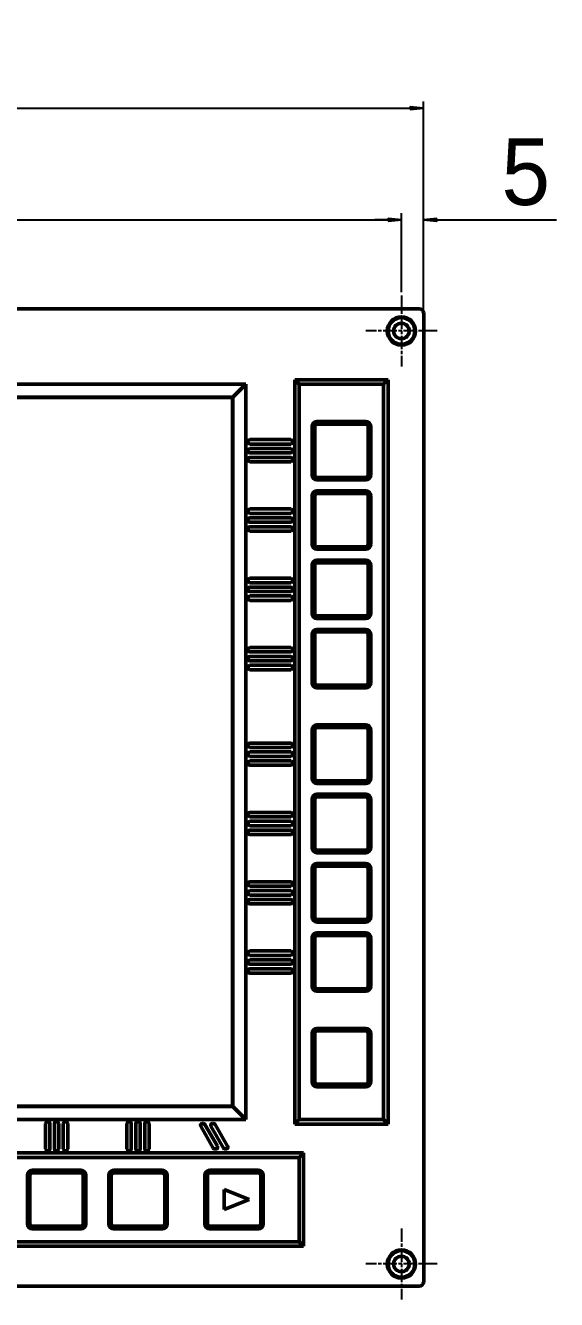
# Model space of a CAD drawing. Header units: millimetres. Extents: x 3233 to 5433, y 589 to 1940.
# Drawn here: x 3611.8 to 3731.2, y 1205.2 to 1491.9 of the extents above; entities that cross this region are included whole.
import ezdxf

# ---------------------------------------------------------------- set-up
doc = ezdxf.new("R2010")
doc.units = ezdxf.units.MM
doc.header["$LTSCALE"] = 1.8
doc.linetypes.add('CHAIN', pattern=[0.3543, 0.2362, -0.0295, 0.0591, -0.0295])
for name, color, linetype, lineweight in [('외형선(ISO)', 7, 'Continuous', 50), ('중심 표식(ISO)', 7, 'Continuous', 25), ('치수(ISO)', 7, 'Continuous', 25)]:
    doc.layers.add(name, color=color, linetype=linetype, lineweight=lineweight)
doc.styles.add('레이블 문자 (JIS)', font='')
doc.styles.get('레이블 문자 (JIS)').set_extended_font_data('Gulim')
doc.dimstyles.new('복사 대상기본값 (JIS)', dxfattribs={"dimscale": 1.5, "dimtxt": 3, "dimasz": 2, "dimexe": 1, "dimexo": 0.5, "dimgap": 0.8, "dimtad": 1, "dimdsep": 46, "dimtxsty": '레이블 문자 (JIS)', "dimblk": 'Filled-1', "dimcen": 0.09, "dimdle": 10, "dimclrd": 256, "dimclre": 256, "dimclrt": 256, "dimazin": 2, "dimtfac": 0.666667, "dimtmove": 0, "dimatfit": 3, "dimldrblk": 'OPEN', "dimfxl": 1, "dimtolj": 1, "dimtzin": 0, "dimlwd": -1, "dimlwe": -1, "dimarcsym": 0})

# ---------------------------------------------------------------- blocks, each defined once
blk = doc.blocks.new('Filled-1')
at = {"color": 0}
for p, q in [((0, 0), (-1, 0.1)), ((-1, 0.1), (-1, -0.1)), ((-1, 0), (0, 0)), ((-1, -0.1), (0, 0))]:
    blk.add_line(p, q, dxfattribs=at)
at = {"color": 0, "flags": 128}
blk.add_lwpolyline([(-1, -0.1), (0, 0), (-1, 0.1), (-1, -0.1)], dxfattribs=at)
at = {"color": 0}
blk.add_solid([(-1, -0.1), (0, 0), (-1, 0.1), (-1, -0.1)], dxfattribs=at)
blk = doc.blocks.new('*D366')
at = {"layer": 'Defpoints', "color": 0}
for p in [(3696.35, 1448.17), (3416.35, 1431.17), (3696.35, 1431.17)]:
    blk.add_point(p, dxfattribs=at)
at = {"layer": '치수(ISO)'}
for p, q in [((3416.35, 1431.92), (3416.35, 1449.67)), ((3419.35, 1448.17), (3693.35, 1448.17)), ((3696.35, 1431.92), (3696.35, 1449.67))]:
    blk.add_line(p, q, dxfattribs=at)
at = {"layer": '치수(ISO)', "linetype": 'ByBlock', "xscale": 3, "yscale": 3, "zscale": 3, "rotation": 180}
blk.add_blockref('Filled-1', (3416.35, 1448.17), dxfattribs=at)
at = {"layer": '치수(ISO)', "linetype": 'ByBlock', "xscale": 3, "yscale": 3, "zscale": 3}
blk.add_blockref('Filled-1', (3696.35, 1448.17), dxfattribs=at)
at = {"layer": '치수(ISO)', "insert": (3539.98, 1466.54), "char_height": 15, "attachment_point": 1, "style": '레이블 문자 (JIS)'}
blk.add_mtext('\\A1;280', dxfattribs=at)
blk = doc.blocks.new('_Open')
at = {"color": 0, "linetype": 'ByBlock', "lineweight": -2}
for p, q in [((-1, 0.167), (0, 0)), ((-1, -0.167), (0, 0)), ((0, 0), (-1, 0))]:
    blk.add_line(p, q, dxfattribs=at)
blk = doc.blocks.new('*D367')
at = {"layer": 'Defpoints', "color": 0}
for p in [(3701.35, 1473.33), (3411.35, 1427.17), (3701.35, 1427.17)]:
    blk.add_point(p, dxfattribs=at)
at = {"layer": '치수(ISO)'}
for p, q in [((3411.35, 1427.92), (3411.35, 1474.83)), ((3701.35, 1427.92), (3701.35, 1474.83)), ((3414.35, 1473.33), (3698.35, 1473.33))]:
    blk.add_line(p, q, dxfattribs=at)
at = {"layer": '치수(ISO)', "linetype": 'ByBlock', "xscale": 3, "yscale": 3, "zscale": 3, "rotation": 180}
blk.add_blockref('Filled-1', (3411.35, 1473.33), dxfattribs=at)
at = {"layer": '치수(ISO)', "linetype": 'ByBlock', "xscale": 3, "yscale": 3, "zscale": 3}
blk.add_blockref('Filled-1', (3701.35, 1473.33), dxfattribs=at)
at = {"layer": '치수(ISO)', "insert": (3539.98, 1491.71), "char_height": 15, "attachment_point": 1, "style": '레이블 문자 (JIS)'}
blk.add_mtext('\\A1;\\A1;290', dxfattribs=at)
blk = doc.blocks.new('*D370')
at = {"layer": 'Defpoints', "color": 0}
for p in [(3701.35, 1448.17), (3696.35, 1431.17), (3701.35, 1427.17)]:
    blk.add_point(p, dxfattribs=at)
at = {"layer": '치수(ISO)'}
for p, q in [((3693.35, 1448.17), (3690.35, 1448.17)), ((3696.35, 1431.92), (3696.35, 1449.67)), ((3701.35, 1427.92), (3701.35, 1449.67)), ((3704.35, 1448.17), (3731.23, 1448.17))]:
    blk.add_line(p, q, dxfattribs=at)
at = {"layer": '치수(ISO)', "linetype": 'ByBlock', "xscale": 3, "yscale": 3, "zscale": 3}
blk.add_blockref('Filled-1', (3696.35, 1448.17), dxfattribs=at)
at = {"layer": '치수(ISO)', "linetype": 'ByBlock', "xscale": 3, "yscale": 3, "zscale": 3, "rotation": 180}
blk.add_blockref('Filled-1', (3701.35, 1448.17), dxfattribs=at)
at = {"layer": '치수(ISO)', "insert": (3718.86, 1466.52), "char_height": 15, "attachment_point": 1, "style": '레이블 문자 (JIS)'}
blk.add_mtext('\\A1;5', dxfattribs=at)

msp = doc.modelspace()

# ---------------------------------------------------------------- linework, layer by layer
at = {"layer": '외형선(ISO)'}
for p, q in [((3700.355, 1428.165), (3412.354, 1428.165)), ((3701.354, 1209.165), (3701.354, 1427.165)), ((3661.354, 1411.165), (3443.354, 1411.165)), ((3661.354, 1411.165), (3658.442, 1408.253)), ((3661.354, 1245.665), (3661.354, 1411.165)), ((3673.354, 1411.165), (3672.354, 1412.165)), ((3672.354, 1244.665), (3672.354, 1412.165)), ((3672.354, 1412.165), (3693.354, 1412.165)), ((3673.354, 1245.665), (3673.354, 1411.165)), ((3673.354, 1411.165), (3692.354, 1411.165)), ((3692.354, 1411.165), (3693.354, 1412.165)), ((3692.354, 1411.165), (3692.354, 1245.665)), ((3693.354, 1244.665), (3693.354, 1412.165)), ((3446.267, 1408.253), (3658.442, 1408.253)), ((3446.354, 1408.165), (3658.354, 1408.165)), ((3658.442, 1408.253), (3658.354, 1408.165)), ((3658.354, 1408.165), (3658.354, 1248.665)), ((3658.442, 1408.253), (3658.442, 1248.577)), ((3688.354, 1402.794), (3677.354, 1402.794)), ((3688.354, 1402.715), (3677.354, 1402.715)), ((3676.276, 1401.715), (3676.276, 1390.715)), ((3676.354, 1401.715), (3676.354, 1390.715)), ((3676.854, 1401.715), (3676.854, 1390.715)), ((3688.354, 1402.215), (3677.354, 1402.215)), ((3688.854, 1390.715), (3688.854, 1401.715)), ((3689.354, 1390.715), (3689.354, 1401.715)), ((3689.433, 1390.715), (3689.433, 1401.715)), ((3661.854, 1398.115), (3661.854, 1398.315)), ((3662.254, 1398.715), (3671.454, 1398.715)), ((3671.454, 1397.715), (3662.254, 1397.715)), ((3662.254, 1396.715), (3671.454, 1396.715)), ((3671.854, 1398.315), (3671.854, 1398.115)), ((3661.854, 1396.115), (3661.854, 1396.315)), ((3661.854, 1394.115), (3661.854, 1394.315)), ((3671.454, 1395.715), (3662.254, 1395.715)), ((3662.254, 1394.715), (3671.454, 1394.715)), ((3671.454, 1393.715), (3662.254, 1393.715)), ((3671.854, 1396.315), (3671.854, 1396.115)), ((3671.854, 1394.315), (3671.854, 1394.115)), ((3677.354, 1390.215), (3688.354, 1390.215)), ((3677.354, 1389.715), (3688.354, 1389.715)), ((3677.354, 1389.636), (3688.354, 1389.636)), ((3676.276, 1386.115), (3676.276, 1375.115)), ((3676.354, 1386.115), (3676.354, 1375.115)), ((3676.854, 1386.115), (3676.854, 1375.115)), ((3688.354, 1387.194), (3677.354, 1387.194)), ((3688.354, 1387.115), (3677.354, 1387.115)), ((3688.354, 1386.615), (3677.354, 1386.615)), ((3688.854, 1375.115), (3688.854, 1386.115)), ((3689.354, 1375.115), (3689.354, 1386.115)), ((3689.433, 1375.115), (3689.433, 1386.115)), ((3661.854, 1382.515), (3661.854, 1382.715)), ((3662.254, 1383.115), (3671.454, 1383.115)), ((3671.854, 1382.715), (3671.854, 1382.515)), ((3661.854, 1380.515), (3661.854, 1380.715)), ((3671.454, 1382.115), (3662.254, 1382.115)), ((3662.254, 1381.115), (3671.454, 1381.115)), ((3671.454, 1380.115), (3662.254, 1380.115)), ((3671.854, 1380.715), (3671.854, 1380.515)), ((3661.854, 1378.515), (3661.854, 1378.715)), ((3662.254, 1379.115), (3671.454, 1379.115)), ((3671.454, 1378.115), (3662.254, 1378.115)), ((3671.854, 1378.715), (3671.854, 1378.515)), ((3677.354, 1374.615), (3688.354, 1374.615)), ((3677.354, 1374.115), (3688.354, 1374.115)), ((3677.354, 1374.036), (3688.354, 1374.036)), ((3688.354, 1371.594), (3677.354, 1371.594)), ((3688.354, 1371.515), (3677.354, 1371.515)), ((3688.354, 1371.015), (3677.354, 1371.015)), ((3676.276, 1370.515), (3676.276, 1359.515)), ((3676.354, 1370.515), (3676.354, 1359.515)), ((3676.854, 1370.515), (3676.854, 1359.515)), ((3688.854, 1359.515), (3688.854, 1370.515)), ((3689.354, 1359.515), (3689.354, 1370.515)), ((3689.433, 1359.515), (3689.433, 1370.515)), ((3661.854, 1366.915), (3661.854, 1367.115)), ((3661.854, 1364.915), (3661.854, 1365.115)), ((3662.254, 1367.515), (3671.454, 1367.515)), ((3671.454, 1366.515), (3662.254, 1366.515)), ((3662.254, 1365.515), (3671.454, 1365.515)), ((3671.854, 1367.115), (3671.854, 1366.915)), ((3671.854, 1365.115), (3671.854, 1364.915)), ((3661.854, 1362.915), (3661.854, 1363.115)), ((3671.454, 1364.515), (3662.254, 1364.515)), ((3662.254, 1363.515), (3671.454, 1363.515)), ((3671.454, 1362.515), (3662.254, 1362.515)), ((3671.854, 1363.115), (3671.854, 1362.915)), ((3677.354, 1359.015), (3688.354, 1359.015)), ((3677.354, 1358.515), (3688.354, 1358.515)), ((3677.354, 1358.436), (3688.354, 1358.436)), ((3676.276, 1354.915), (3676.276, 1343.915)), ((3676.354, 1354.915), (3676.354, 1343.915)), ((3676.854, 1354.915), (3676.854, 1343.915)), ((3688.354, 1355.994), (3677.354, 1355.994)), ((3688.354, 1355.915), (3677.354, 1355.915)), ((3688.354, 1355.415), (3677.354, 1355.415)), ((3688.854, 1343.915), (3688.854, 1354.915)), ((3689.354, 1343.915), (3689.354, 1354.915)), ((3689.433, 1343.915), (3689.433, 1354.915)), ((3661.854, 1351.315), (3661.854, 1351.515)), ((3662.254, 1351.915), (3671.454, 1351.915)), ((3671.454, 1350.915), (3662.254, 1350.915)), ((3671.854, 1351.515), (3671.854, 1351.315)), ((3661.854, 1349.315), (3661.854, 1349.515)), ((3662.254, 1349.915), (3671.454, 1349.915)), ((3671.454, 1348.915), (3662.254, 1348.915)), ((3662.254, 1347.915), (3671.454, 1347.915)), ((3671.854, 1349.515), (3671.854, 1349.315)), ((3661.854, 1347.315), (3661.854, 1347.515)), ((3671.454, 1346.915), (3662.254, 1346.915)), ((3671.854, 1347.515), (3671.854, 1347.315)), ((3677.354, 1343.415), (3688.354, 1343.415)), ((3677.354, 1342.915), (3688.354, 1342.915)), ((3677.354, 1342.836), (3688.354, 1342.836)), ((3688.354, 1334.494), (3677.354, 1334.494)), ((3688.354, 1334.415), (3677.354, 1334.415)), ((3688.354, 1333.915), (3677.354, 1333.915)), ((3676.276, 1333.415), (3676.276, 1322.415)), ((3676.354, 1333.415), (3676.354, 1322.415)), ((3676.854, 1333.415), (3676.854, 1322.415)), ((3688.854, 1322.415), (3688.854, 1333.415)), ((3689.354, 1322.415), (3689.354, 1333.415)), ((3689.433, 1322.415), (3689.433, 1333.415)), ((3661.854, 1329.815), (3661.854, 1330.015)), ((3661.854, 1327.815), (3661.854, 1328.015)), ((3662.254, 1330.415), (3671.454, 1330.415)), ((3671.454, 1329.415), (3662.254, 1329.415)), ((3662.254, 1328.415), (3671.454, 1328.415)), ((3671.854, 1330.015), (3671.854, 1329.815)), ((3671.854, 1328.015), (3671.854, 1327.815)), ((3661.854, 1325.815), (3661.854, 1326.015)), ((3671.454, 1327.415), (3662.254, 1327.415)), ((3662.254, 1326.415), (3671.454, 1326.415)), ((3671.454, 1325.415), (3662.254, 1325.415)), ((3671.854, 1326.015), (3671.854, 1325.815)), ((3677.354, 1321.915), (3688.354, 1321.915)), ((3677.354, 1321.415), (3688.354, 1321.415)), ((3677.354, 1321.336), (3688.354, 1321.336)), ((3676.276, 1317.815), (3676.276, 1306.815)), ((3676.354, 1317.815), (3676.354, 1306.815)), ((3676.854, 1317.815), (3676.854, 1306.815)), ((3688.354, 1318.894), (3677.354, 1318.894)), ((3688.354, 1318.815), (3677.354, 1318.815)), ((3688.354, 1318.315), (3677.354, 1318.315)), ((3688.854, 1306.815), (3688.854, 1317.815)), ((3689.354, 1306.815), (3689.354, 1317.815)), ((3689.433, 1306.815), (3689.433, 1317.815)), ((3661.854, 1314.215), (3661.854, 1314.415)), ((3662.254, 1314.815), (3671.454, 1314.815)), ((3671.454, 1313.815), (3662.254, 1313.815)), ((3671.854, 1314.415), (3671.854, 1314.215)), ((3661.854, 1312.215), (3661.854, 1312.415)), ((3662.254, 1312.815), (3671.454, 1312.815)), ((3671.454, 1311.815), (3662.254, 1311.815)), ((3662.254, 1310.815), (3671.454, 1310.815)), ((3671.854, 1312.415), (3671.854, 1312.215)), ((3661.854, 1310.215), (3661.854, 1310.415)), ((3671.454, 1309.815), (3662.254, 1309.815)), ((3671.854, 1310.415), (3671.854, 1310.215)), ((3677.354, 1306.315), (3688.354, 1306.315)), ((3677.354, 1305.815), (3688.354, 1305.815)), ((3677.354, 1305.736), (3688.354, 1305.736)), ((3676.276, 1302.215), (3676.276, 1291.215)), ((3676.354, 1302.215), (3676.354, 1291.215)), ((3676.854, 1302.215), (3676.854, 1291.215)), ((3688.354, 1303.294), (3677.354, 1303.294)), ((3688.354, 1303.215), (3677.354, 1303.215)), ((3688.354, 1302.715), (3677.354, 1302.715)), ((3688.854, 1291.215), (3688.854, 1302.215)), ((3689.354, 1291.215), (3689.354, 1302.215)), ((3689.433, 1291.215), (3689.433, 1302.215)), ((3662.254, 1299.215), (3671.454, 1299.215)), ((3661.854, 1298.615), (3661.854, 1298.815)), ((3661.854, 1296.615), (3661.854, 1296.815)), ((3671.454, 1298.215), (3662.254, 1298.215)), ((3662.254, 1297.215), (3671.454, 1297.215)), ((3671.454, 1296.215), (3662.254, 1296.215)), ((3671.854, 1298.815), (3671.854, 1298.615)), ((3671.854, 1296.815), (3671.854, 1296.615)), ((3661.854, 1294.615), (3661.854, 1294.815)), ((3662.254, 1295.215), (3671.454, 1295.215)), ((3671.454, 1294.215), (3662.254, 1294.215)), ((3671.854, 1294.815), (3671.854, 1294.615)), ((3677.354, 1290.715), (3688.354, 1290.715)), ((3677.354, 1290.215), (3688.354, 1290.215)), ((3677.354, 1290.136), (3688.354, 1290.136)), ((3688.354, 1287.694), (3677.354, 1287.694)), ((3688.354, 1287.615), (3677.354, 1287.615)), ((3676.276, 1286.615), (3676.276, 1275.615)), ((3676.354, 1286.615), (3676.354, 1275.615)), ((3676.854, 1286.615), (3676.854, 1275.615)), ((3688.354, 1287.115), (3677.354, 1287.115)), ((3688.854, 1275.615), (3688.854, 1286.615)), ((3689.354, 1275.615), (3689.354, 1286.615)), ((3689.433, 1275.615), (3689.433, 1286.615)), ((3661.854, 1283.015), (3661.854, 1283.215)), ((3662.254, 1283.615), (3671.454, 1283.615)), ((3671.454, 1282.615), (3662.254, 1282.615)), ((3671.854, 1283.215), (3671.854, 1283.015)), ((3661.854, 1281.015), (3661.854, 1281.215)), ((3661.854, 1279.015), (3661.854, 1279.215)), ((3662.254, 1281.615), (3671.454, 1281.615)), ((3671.454, 1280.615), (3662.254, 1280.615)), ((3662.254, 1279.615), (3671.454, 1279.615)), ((3671.854, 1281.215), (3671.854, 1281.015)), ((3671.854, 1279.215), (3671.854, 1279.015)), ((3671.454, 1278.615), (3662.254, 1278.615)), ((3677.354, 1275.115), (3688.354, 1275.115)), ((3677.354, 1274.615), (3688.354, 1274.615)), ((3677.354, 1274.536), (3688.354, 1274.536)), ((3676.276, 1265.115), (3676.276, 1254.115)), ((3676.354, 1265.115), (3676.354, 1254.115)), ((3676.854, 1265.115), (3676.854, 1254.115)), ((3688.354, 1266.194), (3677.354, 1266.194)), ((3688.354, 1266.115), (3677.354, 1266.115)), ((3688.354, 1265.615), (3677.354, 1265.615)), ((3688.854, 1254.115), (3688.854, 1265.115)), ((3689.354, 1254.115), (3689.354, 1265.115)), ((3689.433, 1254.115), (3689.433, 1265.115)), ((3677.354, 1253.615), (3688.354, 1253.615)), ((3677.354, 1253.115), (3688.354, 1253.115)), ((3677.354, 1253.036), (3688.354, 1253.036)), ((3658.442, 1248.577), (3446.267, 1248.577)), ((3658.354, 1248.665), (3446.354, 1248.665)), ((3658.442, 1248.577), (3658.354, 1248.665)), ((3658.442, 1248.577), (3661.354, 1245.665)), ((3443.354, 1245.665), (3661.354, 1245.665)), ((3616.304, 1239.065), (3616.304, 1244.765)), ((3616.704, 1245.165), (3616.904, 1245.165)), ((3617.304, 1244.765), (3617.304, 1239.065)), ((3618.304, 1239.065), (3618.304, 1244.765)), ((3618.704, 1245.165), (3618.904, 1245.165)), ((3619.304, 1244.765), (3619.304, 1239.065)), ((3620.304, 1239.065), (3620.304, 1244.765)), ((3620.704, 1245.165), (3620.904, 1245.165)), ((3621.304, 1244.765), (3621.304, 1239.065)), ((3634.604, 1239.065), (3634.604, 1244.765)), ((3635.004, 1245.165), (3635.204, 1245.165)), ((3635.604, 1244.765), (3635.604, 1239.065)), ((3636.604, 1239.065), (3636.604, 1244.765)), ((3637.004, 1245.165), (3637.204, 1245.165)), ((3637.604, 1244.765), (3637.604, 1239.065)), ((3638.604, 1239.065), (3638.604, 1244.765)), ((3639.004, 1245.165), (3639.204, 1245.165)), ((3639.604, 1244.765), (3639.604, 1239.065)), ((3651.545, 1244.765), (3651.776, 1244.765)), ((3652.123, 1244.565), (3654.952, 1239.665)), ((3653.855, 1244.765), (3654.086, 1244.765)), ((3654.432, 1244.565), (3657.261, 1239.665)), ((3673.354, 1245.665), (3672.354, 1244.665)), ((3693.354, 1244.665), (3672.354, 1244.665)), ((3692.354, 1245.665), (3673.354, 1245.665)), ((3692.354, 1245.665), (3693.354, 1244.665)), ((3654.028, 1239.265), (3651.199, 1244.165)), ((3656.337, 1239.265), (3653.508, 1244.165)), ((3654.605, 1239.065), (3654.374, 1239.065)), ((3656.915, 1239.065), (3656.684, 1239.065)), ((3430.954, 1238.165), (3674.354, 1238.165)), ((3431.954, 1237.165), (3673.354, 1237.165)), ((3616.904, 1238.665), (3616.704, 1238.665)), ((3618.904, 1238.665), (3618.704, 1238.665)), ((3620.904, 1238.665), (3620.704, 1238.665)), ((3635.204, 1238.665), (3635.004, 1238.665)), ((3637.204, 1238.665), (3637.004, 1238.665)), ((3639.204, 1238.665), (3639.004, 1238.665)), ((3673.354, 1237.165), (3674.354, 1238.165)), ((3673.354, 1237.165), (3673.354, 1218.165)), ((3674.354, 1238.165), (3674.354, 1217.165)), ((3612.226, 1233.165), (3612.226, 1222.165)), ((3612.304, 1233.165), (3612.304, 1222.165)), ((3612.804, 1233.165), (3612.804, 1222.165)), ((3624.304, 1234.244), (3613.304, 1234.244)), ((3624.304, 1234.165), (3613.304, 1234.165)), ((3624.304, 1233.665), (3613.304, 1233.665)), ((3624.804, 1222.165), (3624.804, 1233.165)), ((3625.304, 1222.165), (3625.304, 1233.165)), ((3625.383, 1222.165), (3625.383, 1233.165)), ((3630.526, 1233.165), (3630.526, 1222.165)), ((3630.604, 1233.165), (3630.604, 1222.165)), ((3631.104, 1233.165), (3631.104, 1222.165)), ((3642.604, 1234.244), (3631.604, 1234.244)), ((3642.604, 1234.165), (3631.604, 1234.165)), ((3642.604, 1233.665), (3631.604, 1233.665)), ((3643.104, 1222.165), (3643.104, 1233.165)), ((3643.604, 1222.165), (3643.604, 1233.165)), ((3643.683, 1222.165), (3643.683, 1233.165)), ((3652.126, 1233.165), (3652.126, 1222.165)), ((3652.204, 1233.165), (3652.204, 1222.165)), ((3652.704, 1233.165), (3652.704, 1222.165)), ((3664.204, 1234.244), (3653.204, 1234.244)), ((3664.204, 1234.165), (3653.204, 1234.165)), ((3664.204, 1233.665), (3653.204, 1233.665)), ((3664.704, 1222.165), (3664.704, 1233.165)), ((3665.204, 1222.165), (3665.204, 1233.165)), ((3665.283, 1222.165), (3665.283, 1233.165)), ((3656.454, 1229.915), (3662.079, 1227.665)), ((3656.454, 1225.415), (3656.454, 1229.915)), ((3662.079, 1227.665), (3656.454, 1225.415)), ((3613.304, 1221.665), (3624.304, 1221.665)), ((3631.604, 1221.665), (3642.604, 1221.665)), ((3653.204, 1221.665), (3664.204, 1221.665)), ((3613.304, 1221.165), (3624.304, 1221.165)), ((3613.304, 1221.086), (3624.304, 1221.086)), ((3631.604, 1221.165), (3642.604, 1221.165)), ((3631.604, 1221.086), (3642.604, 1221.086)), ((3653.204, 1221.165), (3664.204, 1221.165)), ((3653.204, 1221.086), (3664.204, 1221.086)), ((3674.354, 1217.165), (3430.954, 1217.165)), ((3673.354, 1218.165), (3431.954, 1218.165)), ((3673.354, 1218.165), (3674.354, 1217.165)), ((3412.354, 1208.165), (3700.355, 1208.165))]:
    msp.add_line(p, q, dxfattribs=at)
for centre, radius in [((3696.354, 1423.165), 3.175), ((3696.354, 1423.165), 3), ((3696.354, 1423.165), 1.75), ((3696.354, 1213.165), 3.175), ((3696.354, 1213.165), 3), ((3696.354, 1213.165), 1.75)]:
    msp.add_circle(centre, radius, dxfattribs=at)
for centre, radius, start, end in [((3677.354, 1401.715), 1.079, 90, 180), ((3677.354, 1401.715), 1, 90, 180), ((3688.354, 1401.715), 1.079, 0, 90), ((3688.354, 1401.715), 1, 0, 90), ((3677.354, 1401.715), 0.5, 90, 180), ((3688.354, 1401.715), 0.5, 0, 90), ((3662.254, 1398.315), 0.4, 90, 180), ((3662.254, 1398.115), 0.4, 180, 270), ((3662.254, 1396.315), 0.4, 90, 180), ((3671.454, 1398.315), 0.4, 0, 90), ((3671.454, 1398.115), 0.4, 270, 0), ((3671.454, 1396.315), 0.4, 0, 90), ((3662.254, 1396.115), 0.4, 180, 270), ((3662.254, 1394.315), 0.4, 90, 180), ((3662.254, 1394.115), 0.4, 180, 270), ((3671.454, 1396.115), 0.4, 270, 0), ((3671.454, 1394.315), 0.4, 0, 90), ((3671.454, 1394.115), 0.4, 270, 0), ((3677.354, 1390.715), 1.079, 180, 270), ((3677.354, 1390.715), 1, 180, 270), ((3677.354, 1390.715), 0.5, 180, 270), ((3688.354, 1390.715), 1.079, 270, 0), ((3688.354, 1390.715), 1, 270, 0), ((3688.354, 1390.715), 0.5, 270, 0), ((3677.354, 1386.115), 1.079, 90, 180), ((3677.354, 1386.115), 1, 90, 180), ((3677.354, 1386.115), 0.5, 90, 180), ((3688.354, 1386.115), 1.079, 0, 90), ((3688.354, 1386.115), 1, 0, 90), ((3688.354, 1386.115), 0.5, 0, 90), ((3662.254, 1382.715), 0.4, 90, 180), ((3662.254, 1382.515), 0.4, 180, 270), ((3671.454, 1382.715), 0.4, 0, 90), ((3671.454, 1382.515), 0.4, 270, 0), ((3662.254, 1380.715), 0.4, 90, 180), ((3662.254, 1380.515), 0.4, 180, 270), ((3671.454, 1380.715), 0.4, 0, 90), ((3671.454, 1380.515), 0.4, 270, 0), ((3662.254, 1378.715), 0.4, 90, 180), ((3662.254, 1378.515), 0.4, 180, 270), ((3671.454, 1378.715), 0.4, 0, 90), ((3671.454, 1378.515), 0.4, 270, 0), ((3677.354, 1375.115), 1.079, 180, 270), ((3677.354, 1375.115), 1, 180, 270), ((3677.354, 1375.115), 0.5, 180, 270), ((3688.354, 1375.115), 1.079, 270, 0), ((3688.354, 1375.115), 1, 270, 0), ((3688.354, 1375.115), 0.5, 270, 0), ((3677.354, 1370.515), 1.079, 90, 180), ((3677.354, 1370.515), 1, 90, 180), ((3677.354, 1370.515), 0.5, 90, 180), ((3688.354, 1370.515), 1.079, 0, 90), ((3688.354, 1370.515), 1, 0, 90), ((3688.354, 1370.515), 0.5, 0, 90), ((3662.254, 1367.115), 0.4, 90, 180), ((3662.254, 1366.915), 0.4, 180, 270), ((3662.254, 1365.115), 0.4, 90, 180), ((3671.454, 1367.115), 0.4, 0, 90), ((3671.454, 1366.915), 0.4, 270, 0), ((3671.454, 1365.115), 0.4, 0, 90), ((3662.254, 1364.915), 0.4, 180, 270), ((3662.254, 1363.115), 0.4, 90, 180), ((3662.254, 1362.915), 0.4, 180, 270), ((3671.454, 1364.915), 0.4, 270, 0), ((3671.454, 1363.115), 0.4, 0, 90), ((3671.454, 1362.915), 0.4, 270, 0), ((3677.354, 1359.515), 1.079, 180, 270), ((3677.354, 1359.515), 1, 180, 270), ((3677.354, 1359.515), 0.5, 180, 270), ((3688.354, 1359.515), 1.079, 270, 0), ((3688.354, 1359.515), 1, 270, 0), ((3688.354, 1359.515), 0.5, 270, 0), ((3677.354, 1354.915), 1.079, 90, 180), ((3677.354, 1354.915), 1, 90, 180), ((3677.354, 1354.915), 0.5, 90, 180), ((3688.354, 1354.915), 1.079, 0, 90), ((3688.354, 1354.915), 1, 0, 90), ((3688.354, 1354.915), 0.5, 0, 90), ((3662.254, 1351.515), 0.4, 90, 180), ((3662.254, 1351.315), 0.4, 180, 270), ((3671.454, 1351.515), 0.4, 0, 90), ((3671.454, 1351.315), 0.4, 270, 0), ((3662.254, 1349.515), 0.4, 90, 180), ((3662.254, 1349.315), 0.4, 180, 270), ((3662.254, 1347.515), 0.4, 90, 180), ((3671.454, 1349.515), 0.4, 0, 90), ((3671.454, 1349.315), 0.4, 270, 0), ((3671.454, 1347.515), 0.4, 0, 90), ((3662.254, 1347.315), 0.4, 180, 270), ((3671.454, 1347.315), 0.4, 270, 0), ((3677.354, 1343.915), 1.079, 180, 270), ((3677.354, 1343.915), 1, 180, 270), ((3677.354, 1343.915), 0.5, 180, 270), ((3688.354, 1343.915), 1.079, 270, 0), ((3688.354, 1343.915), 1, 270, 0), ((3688.354, 1343.915), 0.5, 270, 0), ((3677.354, 1333.415), 1.079, 90, 180), ((3677.354, 1333.415), 1, 90, 180), ((3677.354, 1333.415), 0.5, 90, 180), ((3688.354, 1333.415), 1.079, 0, 90), ((3688.354, 1333.415), 1, 0, 90), ((3688.354, 1333.415), 0.5, 0, 90), ((3662.254, 1330.015), 0.4, 90, 180), ((3662.254, 1329.815), 0.4, 180, 270), ((3662.254, 1328.015), 0.4, 90, 180), ((3662.254, 1327.815), 0.4, 180, 270), ((3671.454, 1330.015), 0.4, 0, 90), ((3671.454, 1329.815), 0.4, 270, 0), ((3671.454, 1328.015), 0.4, 0, 90), ((3671.454, 1327.815), 0.4, 270, 0), ((3662.254, 1326.015), 0.4, 90, 180), ((3662.254, 1325.815), 0.4, 180, 270), ((3671.454, 1326.015), 0.4, 0, 90), ((3671.454, 1325.815), 0.4, 270, 0), ((3677.354, 1322.415), 1.079, 180, 270), ((3677.354, 1322.415), 1, 180, 270), ((3677.354, 1322.415), 0.5, 180, 270), ((3688.354, 1322.415), 1.079, 270, 0), ((3688.354, 1322.415), 1, 270, 0), ((3688.354, 1322.415), 0.5, 270, 0), ((3677.354, 1317.815), 1.079, 90, 180), ((3677.354, 1317.815), 1, 90, 180), ((3677.354, 1317.815), 0.5, 90, 180), ((3688.354, 1317.815), 1.079, 0, 90), ((3688.354, 1317.815), 1, 0, 90), ((3688.354, 1317.815), 0.5, 0, 90), ((3662.254, 1314.415), 0.4, 90, 180), ((3662.254, 1314.215), 0.4, 180, 270), ((3671.454, 1314.415), 0.4, 0, 90), ((3671.454, 1314.215), 0.4, 270, 0), ((3662.254, 1312.415), 0.4, 90, 180), ((3662.254, 1312.215), 0.4, 180, 270), ((3662.254, 1310.415), 0.4, 90, 180), ((3671.454, 1312.415), 0.4, 0, 90), ((3671.454, 1312.215), 0.4, 270, 0), ((3671.454, 1310.415), 0.4, 0, 90), ((3662.254, 1310.215), 0.4, 180, 270), ((3671.454, 1310.215), 0.4, 270, 0), ((3677.354, 1306.815), 1.079, 180, 270), ((3677.354, 1306.815), 1, 180, 270), ((3677.354, 1306.815), 0.5, 180, 270), ((3688.354, 1306.815), 1.079, 270, 0), ((3688.354, 1306.815), 1, 270, 0), ((3688.354, 1306.815), 0.5, 270, 0), ((3677.354, 1302.215), 1.079, 90, 180), ((3677.354, 1302.215), 1, 90, 180), ((3677.354, 1302.215), 0.5, 90, 180), ((3688.354, 1302.215), 1.079, 0, 90), ((3688.354, 1302.215), 1, 0, 90), ((3688.354, 1302.215), 0.5, 0, 90), ((3662.254, 1298.815), 0.4, 90, 180), ((3671.454, 1298.815), 0.4, 0, 90), ((3662.254, 1298.615), 0.4, 180, 270), ((3662.254, 1296.815), 0.4, 90, 180), ((3662.254, 1296.615), 0.4, 180, 270), ((3671.454, 1298.615), 0.4, 270, 0), ((3671.454, 1296.815), 0.4, 0, 90), ((3671.454, 1296.615), 0.4, 270, 0), ((3662.254, 1294.815), 0.4, 90, 180), ((3662.254, 1294.615), 0.4, 180, 270), ((3671.454, 1294.815), 0.4, 0, 90), ((3671.454, 1294.615), 0.4, 270, 0), ((3677.354, 1291.215), 1.079, 180, 270), ((3677.354, 1291.215), 1, 180, 270), ((3677.354, 1291.215), 0.5, 180, 270), ((3688.354, 1291.215), 1.079, 270, 0), ((3688.354, 1291.215), 1, 270, 0), ((3688.354, 1291.215), 0.5, 270, 0), ((3677.354, 1286.615), 1.079, 90, 180), ((3677.354, 1286.615), 1, 90, 180), ((3688.354, 1286.615), 1.079, 0, 90), ((3688.354, 1286.615), 1, 0, 90), ((3677.354, 1286.615), 0.5, 90, 180), ((3688.354, 1286.615), 0.5, 0, 90), ((3662.254, 1283.215), 0.4, 90, 180), ((3662.254, 1283.015), 0.4, 180, 270), ((3671.454, 1283.215), 0.4, 0, 90), ((3671.454, 1283.015), 0.4, 270, 0), ((3662.254, 1281.215), 0.4, 90, 180), ((3662.254, 1281.015), 0.4, 180, 270), ((3662.254, 1279.215), 0.4, 90, 180), ((3662.254, 1279.015), 0.4, 180, 270), ((3671.454, 1281.215), 0.4, 0, 90), ((3671.454, 1281.015), 0.4, 270, 0), ((3671.454, 1279.215), 0.4, 0, 90), ((3671.454, 1279.015), 0.4, 270, 0), ((3677.354, 1275.615), 1.079, 180, 270), ((3677.354, 1275.615), 1, 180, 270), ((3677.354, 1275.615), 0.5, 180, 270), ((3688.354, 1275.615), 1.079, 270, 0), ((3688.354, 1275.615), 1, 270, 0), ((3688.354, 1275.615), 0.5, 270, 0), ((3677.354, 1265.115), 1.079, 90, 180), ((3677.354, 1265.115), 1, 90, 180), ((3677.354, 1265.115), 0.5, 90, 180), ((3688.354, 1265.115), 1.079, 0, 90), ((3688.354, 1265.115), 1, 0, 90), ((3688.354, 1265.115), 0.5, 0, 90), ((3677.354, 1254.115), 1.079, 180, 270), ((3677.354, 1254.115), 1, 180, 270), ((3677.354, 1254.115), 0.5, 180, 270), ((3688.354, 1254.115), 1.079, 270, 0), ((3688.354, 1254.115), 1, 270, 0), ((3688.354, 1254.115), 0.5, 270, 0), ((3616.704, 1244.765), 0.4, 90, 180), ((3616.904, 1244.765), 0.4, 0, 90), ((3618.704, 1244.765), 0.4, 90, 180), ((3618.904, 1244.765), 0.4, 0, 90), ((3620.704, 1244.765), 0.4, 90, 180), ((3620.904, 1244.765), 0.4, 0, 90), ((3635.004, 1244.765), 0.4, 90, 180), ((3635.204, 1244.765), 0.4, 0, 90), ((3637.004, 1244.765), 0.4, 90, 180), ((3637.204, 1244.765), 0.4, 0, 90), ((3639.004, 1244.765), 0.4, 90, 180), ((3639.204, 1244.765), 0.4, 0, 90), ((3651.545, 1244.365), 0.4, 90, 210), ((3651.776, 1244.365), 0.4, 30, 90), ((3653.855, 1244.365), 0.4, 90, 210), ((3654.086, 1244.365), 0.4, 30, 90), ((3616.704, 1239.065), 0.4, 180, 270), ((3616.904, 1239.065), 0.4, 270, 0), ((3618.704, 1239.065), 0.4, 180, 270), ((3618.904, 1239.065), 0.4, 270, 0), ((3620.704, 1239.065), 0.4, 180, 270), ((3620.904, 1239.065), 0.4, 270, 0), ((3635.004, 1239.065), 0.4, 180, 270), ((3635.204, 1239.065), 0.4, 270, 0), ((3637.004, 1239.065), 0.4, 180, 270), ((3637.204, 1239.065), 0.4, 270, 0), ((3639.004, 1239.065), 0.4, 180, 270), ((3639.204, 1239.065), 0.4, 270, 0), ((3654.374, 1239.465), 0.4, 210, 270), ((3654.605, 1239.465), 0.4, 270, 30), ((3656.684, 1239.465), 0.4, 210, 270), ((3656.915, 1239.465), 0.4, 270, 30), ((3613.304, 1233.165), 1.079, 90, 180), ((3613.304, 1233.165), 1, 90, 180), ((3613.304, 1233.165), 0.5, 90, 180), ((3624.304, 1233.165), 1.079, 0, 90), ((3624.304, 1233.165), 1, 0, 90), ((3624.304, 1233.165), 0.5, 0, 90), ((3631.604, 1233.165), 1.079, 90, 180), ((3631.604, 1233.165), 1, 90, 180), ((3631.604, 1233.165), 0.5, 90, 180), ((3642.604, 1233.165), 1.079, 0, 90), ((3642.604, 1233.165), 1, 0, 90), ((3642.604, 1233.165), 0.5, 0, 90), ((3653.204, 1233.165), 1.079, 90, 180), ((3653.204, 1233.165), 1, 90, 180), ((3653.204, 1233.165), 0.5, 90, 180), ((3664.204, 1233.165), 1.079, 0, 90), ((3664.204, 1233.165), 1, 0, 90), ((3664.204, 1233.165), 0.5, 0, 90), ((3613.304, 1222.165), 1.079, 180, 270), ((3613.304, 1222.165), 1, 180, 270), ((3613.304, 1222.165), 0.5, 180, 270), ((3624.304, 1222.165), 1.079, 270, 0), ((3624.304, 1222.165), 1, 270, 0), ((3624.304, 1222.165), 0.5, 270, 0), ((3631.604, 1222.165), 1.079, 180, 270), ((3631.604, 1222.165), 1, 180, 270), ((3631.604, 1222.165), 0.5, 180, 270), ((3642.604, 1222.165), 1.079, 270, 0), ((3642.604, 1222.165), 1, 270, 0), ((3642.604, 1222.165), 0.5, 270, 0), ((3653.204, 1222.165), 1.079, 180, 270), ((3653.204, 1222.165), 1, 180, 270), ((3653.204, 1222.165), 0.5, 180, 270), ((3664.204, 1222.165), 1.079, 270, 0), ((3664.204, 1222.165), 1, 270, 0), ((3664.204, 1222.165), 0.5, 270, 0)]:
    msp.add_arc(centre, radius, start, end, dxfattribs=at)
for centre, major_axis in [((3700.354, 1427.165), (-0.707, -0.707)), ((3700.354, 1209.165), (-0.707, 0.707))]:
    msp.add_ellipse(centre, major_axis=major_axis, ratio=0.9996955, start_param=2.3563468, end_param=3.9268385, dxfattribs=at)
at = {"layer": '중심 표식(ISO)', "linetype": 'CHAIN', "ltscale": 7.111628}
for p, q in [((3696.354, 1431.165), (3696.354, 1415.165)), ((3704.354, 1423.165), (3688.354, 1423.165)), ((3696.354, 1221.165), (3696.354, 1205.165)), ((3704.354, 1213.165), (3688.354, 1213.165))]:
    msp.add_line(p, q, dxfattribs=at)

# ---------------------------------------------------------------- dimensions: what is measured, and where the dimension line sits
at = {"layer": '치수(ISO)'}
dim = msp.add_linear_dim(base=(3701.354, 1473.326), p1=(3411.354, 1427.165), p2=(3701.354, 1427.165), angle=180, text='\\A1;<>', dimstyle='복사 대상기본값 (JIS)', override={"dimtxt": 10, "dimgap": 2, "dimtxsty": '레이블 문자 (JIS)', "dimtofl": 0, "dimatfit": 1, "dimldrblk": 'Open'}, dxfattribs=at)
dim.commit()
dim.dimension.update_dxf_attribs({"geometry": '*D367', "text_midpoint": (3556.354, 1473.326), "dimtype": 160})
dim = msp.add_linear_dim(base=(3696.354, 1448.165), p1=(3416.354, 1431.165), p2=(3696.354, 1431.165), angle=180, dimstyle='복사 대상기본값 (JIS)', override={"dimtxt": 10, "dimgap": 2, "dimtxsty": '레이블 문자 (JIS)', "dimtofl": 0, "dimatfit": 1, "dimldrblk": 'Open'}, dxfattribs=at)
dim.commit()
dim.dimension.update_dxf_attribs({"geometry": '*D366', "text_midpoint": (3556.354, 1448.165), "dimtype": 160})
dim = msp.add_linear_dim(base=(3701.354, 1448.165), p1=(3696.354, 1431.165), p2=(3701.354, 1427.165), dimstyle='복사 대상기본값 (JIS)', override={"dimtxt": 10, "dimgap": 2, "dimtxsty": '레이블 문자 (JIS)', "dimtofl": 0, "dimatfit": 1, "dimldrblk": 'Open'}, dxfattribs=at)
dim.commit()
dim.dimension.update_dxf_attribs({"geometry": '*D370', "text_midpoint": (3723.543, 1448.165), "dimtype": 160})

doc.saveas('drawing.dxf')
